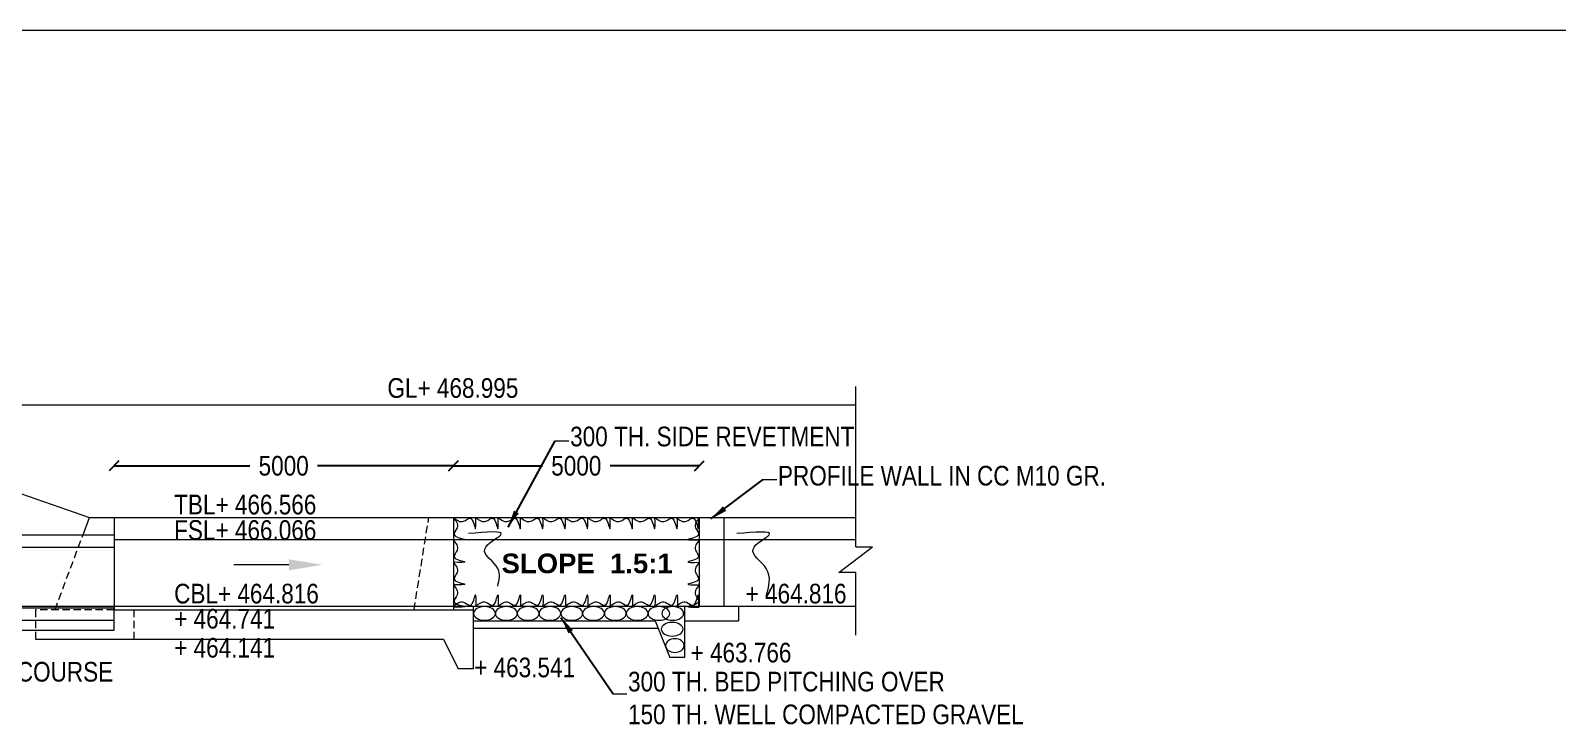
# Model space of a CAD drawing. Header units: millimetres. Extents: x 283753 to 367753, y 96727 to 166586.
# Drawn here: x 310668 to 326192, y 143668 to 150727 of the extents above; entities that cross this region are included whole.
import ezdxf

# ---------------------------------------------------------------- set-up
doc = ezdxf.new("R2010")
doc.units = ezdxf.units.MM
doc.linetypes.add('HIDDEN', pattern=[0.375, 0.25, -0.125])
for name, color, linetype in [('Box', 20, 'Continuous'), ('canal', 5, 'Continuous'), ('headwall', 6, 'Continuous'), ('TEXT', 7, 'Continuous')]:
    doc.layers.add(name, color=color, linetype=linetype)
doc.styles.add('AB', font='arialbd.ttf')
doc.styles.add('ARIAL NARROW', font='ARIALN.TTF')
doc.dimstyles.get("Standard").update_dxf_attribs({"dimtxt": 0.18, "dimasz": 0.18, "dimexe": 0.18, "dimexo": 0.0625, "dimgap": 0.09, "dimtad": 0, "dimtih": 1, "dimtoh": 1, "dimdec": 4, "dimzin": 0, "dimdsep": 46, "dimtxsty": 'Standard', "dimcen": 0.09, "dimadec": 0, "dimazin": 0, "dimtfac": 1, "dimtdec": 4, "dimtofl": 0, "dimtmove": 0, "dimatfit": 3, "dimfxl": 1, "dimtolj": 1, "dimtzin": 0, "dimarcsym": 0})
doc.dimstyles.new('STANDARD$7', dxfattribs={"dimtxt": 2, "dimasz": 2, "dimexe": 1.25, "dimexo": 0.625, "dimtad": 1, "dimdec": 0, "dimlfac": 0.5, "dimdsep": 46, "dimtxsty": 'Standard', "dimcen": 2.5, "dimadec": 0, "dimazin": 0, "dimtfac": 1, "dimtdec": 0, "dimtmove": 0, "dimatfit": 3, "dimfxl": 1, "dimtolj": 1, "dimtzin": 0, "dimarcsym": 0})

# ---------------------------------------------------------------- blocks, each defined once
blk = doc.blocks.new('_Oblique')
at = {"color": 0, "linetype": 'ByBlock', "lineweight": -2}
blk.add_line((-0.5, -0.5), (0.5, 0.5), dxfattribs=at)
blk = doc.blocks.new('*D158')
at = {"layer": 'canal', "color": 0, "lineweight": -2, "transparency": 16777216}
for p, q in [((311517, 146298), (312897, 146298)), ((314967, 146298), (313587, 146298))]:
    blk.add_line(p, q, dxfattribs=at)
at = {"layer": 'Defpoints', "color": 0, "transparency": 16777216}
for p in [(311517, 146298), (314967, 146298), (314967, 146298)]:
    blk.add_point(p, dxfattribs=at)
at = {"layer": 'canal', "color": 0, "lineweight": -2, "transparency": 16777216, "xscale": 100, "yscale": 100, "zscale": 100, "rotation": 180}
blk.add_blockref('_Oblique', (311517, 146298), dxfattribs=at)
at = {"layer": 'canal', "color": 0, "lineweight": -2, "transparency": 16777216, "xscale": 100, "yscale": 100, "zscale": 100}
blk.add_blockref('_Oblique', (314967, 146298), dxfattribs=at)
at = {"layer": 'canal', "color": 0, "lineweight": 9, "transparency": 16777216, "insert": (313242, 146298), "char_height": 200, "attachment_point": 5, "style": 'ARIAL NARROW'}
blk.add_mtext('\\A1;5000', dxfattribs=at)
blk = doc.blocks.new('*D159')
at = {"layer": 'canal', "color": 0, "lineweight": -2, "transparency": 16777216}
for p, q in [((314967, 146298), (315872, 146298)), ((317467, 146298), (316562, 146298))]:
    blk.add_line(p, q, dxfattribs=at)
at = {"layer": 'Defpoints', "color": 0, "transparency": 16777216}
for p in [(314967, 146298), (317467, 146298), (317467, 146298)]:
    blk.add_point(p, dxfattribs=at)
at = {"layer": 'canal', "color": 0, "lineweight": -2, "transparency": 16777216, "xscale": 100, "yscale": 100, "zscale": 100, "rotation": 180}
blk.add_blockref('_Oblique', (314967, 146298), dxfattribs=at)
at = {"layer": 'canal', "color": 0, "lineweight": -2, "transparency": 16777216, "xscale": 100, "yscale": 100, "zscale": 100}
blk.add_blockref('_Oblique', (317467, 146298), dxfattribs=at)
at = {"layer": 'canal', "color": 0, "lineweight": 9, "transparency": 16777216, "insert": (316217, 146298), "char_height": 200, "attachment_point": 5, "style": 'ARIAL NARROW'}
blk.add_mtext('\\A1;5000', dxfattribs=at)

msp = doc.modelspace()

# ---------------------------------------------------------------- hatches: boundary and pattern name
at = {"layer": 'Box', "linetype": 'Continuous', "lineweight": 9}
h = msp.add_hatch(dxfattribs=at)
h.set_pattern_fill('AR-CONC', color=0, style=0)
h.set_pattern_definition([(50, (-1800, 500), (182.18467, -15.939086), [19.05, -209.55]), (355, (-1800, 500), (-35.24283, 191.05664), [15.24, -167.64]), (100.451, (-1784.82, 498.67), (146.9425, 175.11669), [16.19, -178.09]), (46.1842, (-1800, 550.8), (271.07904, -42.04233), [28.575, -314.325]), (96.6356, (-1777.4, 547.3), (237.40423, 247.42556), [24.285, -267.135]), (351.184, (-1800, 550.8), (237.4046, 247.42512), [22.86, -251.46]), (21, (-1774.6, 538.1), (151.61488, -102.26552), [19.05, -209.55]), (326, (-1774.6, 538.1), (61.80203, 184.18797), [15.24, -167.64]), (71.4514, (-1761.97, 529.58), (213.41649, 81.92286), [16.19, -178.09]), (37.5, (-1800, 500), (3.088603, 84.555039), [0, -165.608, 0, -170.18, 0, -168.275]), (7.5, (-1800, 500), (66.819663, 100.180575), [0, -97.028, 0, -161.798, 0, -64.135]), (327.5, (-1856.64, 500), (135.590595, -5.728744), [0, -63.5, 0, -198.12, 0, -262.89]), (317.5, (-1882.04, 500), (148.12918, 25.42649), [0, -82.55, 0, -131.572, 0, -186.69])])
h.paths.add_polyline_path([(310931.1, 144872.7), (304547.3, 144872.7), (304555.5, 144852.7), (310923.6, 144852.7)])
h.paths.add_polyline_path([(304547.3, 144872.7), (303262.6, 144872.7), (303262.6, 144852.7), (304555.5, 144852.7)])
h.paths.add_polyline_path([(311517.1, 144872.7), (310931.1, 144872.7), (310923.6, 144852.7), (311517.1, 144852.7)])
h.paths.add_polyline_path([(305962.5, 144653.6), (307090.4, 144653.6), (307090.4, 144960), (305962.5, 144960)], flags=9)

# ---------------------------------------------------------------- linework, layer by layer
at = {"color": 0, "linetype": 'Continuous', "lineweight": 9}
msp.add_line((367752.6, 150726.9), (283752.6, 150726.9), dxfattribs=at)
at = {"layer": 'Box', "color": 0, "linetype": 'Continuous', "lineweight": 9}
for p, q in [((305062.6, 145597.7), (311517.1, 145597.7)), ((305062.6, 145472.7), (311517.1, 145472.7)), ((305062.6, 144872.7), (311517.1, 144872.7)), ((305062.6, 144852.7), (311517.1, 144852.7)), ((311517.1, 144627.7), (311517.1, 144852.7)), ((305062.6, 144727.7), (311517.1, 144727.7)), ((305062.6, 144627.7), (311517.1, 144627.7))]:
    msp.add_line(p, q, dxfattribs=at)
at = {"layer": 'canal', "color": 0, "linetype": 'Continuous', "lineweight": 9}
for p, q in [((319057, 145476.3), (319057, 147105)), ((305312.6, 146918.7), (319057, 146918.7)), ((307975.1, 146918.7), (311267.1, 145772.7)), ((314967.1, 145772.7), (319057, 145772.7)), ((317467.1, 145772.7), (317467.1, 144872.7)), ((317717.1, 145772.7), (317717.1, 144872.7)), ((311517.1, 145547.7), (319057, 145547.7)), ((318884.5, 145214.9), (319229.4, 145476.3)), ((319057, 145476.3), (319229.4, 145476.3)), ((319057, 145214.9), (318884.5, 145214.9)), ((319057, 144575.7), (319057, 145214.9)), ((315167.1, 144872.7), (319057, 144872.7)), ((317317.1, 144872.7), (317317.1, 144347.7)), ((317867.1, 144872.7), (317867.1, 144722.7)), ((315167.1, 144722.7), (317017.1, 144722.7)), ((317017.1, 144722.7), (317167.1, 144347.7)), ((317317.1, 144722.7), (317867.1, 144722.7)), ((315167.1, 144647.7), (317047.1, 144647.7)), ((317317.1, 144347.7), (317167.1, 144347.7))]:
    msp.add_line(p, q, dxfattribs=at)
at = {"layer": 'canal', "color": 0, "lineweight": 9}
for p, q in [((316003, 146552.8), (316141.4, 146552.8)), ((318115.6, 146158.6), (318254, 146158.6)), ((316591.9, 143979.2), (316730.3, 143979.2))]:
    msp.add_line(p, q, dxfattribs=at)
at = {"layer": 'canal', "color": 0, "linetype": 'Continuous', "lineweight": 9, "extrusion": (0, 0, -1)}
for centre, major_axis, ratio in [((315283.7, 144797.6), (110.8, 0), 0.627872), ((315505.4, 144797.6), (110.8, 0), 0.627872), ((315727, 144797.6), (110.8, 0), 0.627872), ((315948.6, 144797.6), (110.8, 0), 0.627872), ((316170.2, 144797.6), (110.8, 0), 0.627872), ((316391.9, 144797.6), (110.8, 0), 0.627872), ((316613.5, 144797.6), (110.8, 0), 0.627872), ((316835.1, 144797.6), (110.8, 0), 0.627872), ((317056.7, 144797.6), (110.8, 0), 0.627872), ((317196.9, 144797.6), (110.8, 0), 0.627872), ((317191.5, 144636.6), (110.8, 0), 0.627872), ((317219.1, 144470.7), (94.3, 0), 0.7375391)]:
    msp.add_ellipse(centre, major_axis=major_axis, ratio=ratio, start_param=-1.5707963, end_param=4.712389, dxfattribs=at)
at = {"layer": 'canal', "color": 0, "linetype": 'Continuous', "lineweight": 9}
for points in [[(315418.7, 145074.6), (315420.2, 145253.1), (315285.4, 145451.4), (315448.4, 145595.8), (315120.3, 145609.3)], [(318146.9, 144972.6), (318148.5, 145253.1), (318013.7, 145451.4), (318176.7, 145595.8), (317848.5, 145609.3)]]:
    msp.add_spline(points, degree=3, dxfattribs=at)
at = {"layer": 'headwall', "color": 0, "linetype": 'Continuous', "lineweight": 9}
for p, q in [((311201.7, 145597.7), (311267.1, 145772.7)), ((311267.1, 145772.7), (314967.1, 145772.7)), ((311517.1, 145772.7), (311517.1, 144835.2)), ((314967.1, 145772.7), (314967.1, 144835.2)), ((311517.1, 144872.7), (315167.1, 144872.7)), ((311517.1, 144835.2), (315167.1, 144835.2)), ((315167.1, 144872.7), (315167.1, 144235.2)), ((310717.1, 144535.2), (314867.1, 144535.2)), ((314867.1, 144535.2), (315017.1, 144235.2)), ((315167.1, 144235.2), (315017.1, 144235.2))]:
    msp.add_line(p, q, dxfattribs=at)
at = {"layer": 'headwall', "color": 0, "linetype": 'HIDDEN', "lineweight": 9, "ltscale": 300}
for p, q in [((314567.1, 144835.2), (314717.1, 145772.7)), ((310917.1, 144835.2), (311201.7, 145597.7)), ((310717.1, 144835.2), (310717.1, 144535.2)), ((311517.1, 144835.2), (310717.1, 144835.2)), ((311717.1, 144835.2), (311717.1, 144535.2))]:
    msp.add_line(p, q, dxfattribs=at)
at = {"layer": 'TEXT', "color": 0, "linetype": 'ByBlock', "lineweight": 9, "ltscale": 10}
msp.add_line((313294.9, 145291.9), (312734.4, 145291.9), dxfattribs=at)
at = {"layer": 'TEXT', "color": 0, "linetype": 'Continuous', "lineweight": 9}
for points in [[(314967.1, 145772.7), (315070.1, 145734.5), (315139.6, 145765.7), (315190.1, 145657.9), (315194.8, 145772.7)], [(314967.1, 145772.7), (315005.2, 145669.6), (314974.1, 145600.2), (315081.9, 145549.7), (314967.1, 145545)], [(315194.8, 145772.7), (315297.9, 145734.5), (315367.3, 145765.7), (315417.8, 145657.9), (315422.6, 145772.7)], [(315422.6, 145772.7), (315525.6, 145734.5), (315595, 145765.7), (315645.6, 145657.9), (315650.3, 145772.7)], [(315650.3, 145772.7), (315753.4, 145734.5), (315822.8, 145765.7), (315873.3, 145657.9), (315878, 145772.7)], [(315878, 145772.7), (315981.1, 145734.5), (316050.5, 145765.7), (316101, 145657.9), (316105.8, 145772.7)], [(316105.8, 145772.7), (316208.9, 145734.5), (316278.3, 145765.7), (316328.8, 145657.9), (316333.5, 145772.7)], [(316333.5, 145772.7), (316436.6, 145734.5), (316506, 145765.7), (316556.5, 145657.9), (316561.3, 145772.7)], [(316561.3, 145772.7), (316664.3, 145734.5), (316733.7, 145765.7), (316784.3, 145657.9), (316789, 145772.7)], [(316789, 145772.7), (316892.1, 145734.5), (316961.5, 145765.7), (317012, 145657.9), (317016.7, 145772.7)], [(317016.7, 145772.7), (317119.8, 145734.5), (317189.2, 145765.7), (317239.7, 145657.9), (317244.5, 145772.7)], [(317232.5, 145772.7), (317335.5, 145734.5), (317404.9, 145765.7), (317455.5, 145657.9), (317460.2, 145772.7)], [(317467.1, 145772.7), (317428.9, 145669.6), (317460.1, 145600.2), (317352.2, 145549.7), (317467.1, 145545)], [(314967.1, 145545), (315005.2, 145441.9), (314974.1, 145372.5), (315081.9, 145322), (314967.1, 145317.2)], [(317467.1, 145545), (317428.9, 145441.9), (317460.1, 145372.5), (317352.2, 145322), (317467.1, 145317.2)], [(314967.1, 145317.2), (315005.2, 145214.2), (314974.1, 145144.8), (315081.9, 145094.2), (314967.1, 145089.5)], [(317467.1, 145317.2), (317428.9, 145214.2), (317460.1, 145144.8), (317352.2, 145094.2), (317467.1, 145089.5)], [(314967.1, 145089.5), (315005.2, 144986.4), (314974.1, 144917), (315081.9, 144866.5), (314967.1, 144861.7)], [(314967.1, 144872.7), (315070.1, 144910.9), (315139.6, 144879.7), (315190.1, 144987.5), (315194.8, 144872.7)], [(315194.8, 144872.7), (315297.9, 144910.9), (315367.3, 144879.7), (315417.8, 144987.5), (315422.6, 144872.7)], [(315422.6, 144872.7), (315525.6, 144910.9), (315595, 144879.7), (315645.6, 144987.5), (315650.3, 144872.7)], [(315650.3, 144872.7), (315753.4, 144910.9), (315822.8, 144879.7), (315873.3, 144987.5), (315878, 144872.7)], [(315878, 144872.7), (315981.1, 144910.9), (316050.5, 144879.7), (316101, 144987.5), (316105.8, 144872.7)], [(316105.8, 144872.7), (316208.9, 144910.9), (316278.3, 144879.7), (316328.8, 144987.5), (316333.5, 144872.7)], [(316333.5, 144872.7), (316436.6, 144910.9), (316506, 144879.7), (316556.5, 144987.5), (316561.3, 144872.7)], [(316561.3, 144872.7), (316664.3, 144910.9), (316733.7, 144879.7), (316784.3, 144987.5), (316789, 144872.7)], [(316789, 144872.7), (316892.1, 144910.9), (316961.5, 144879.7), (317012, 144987.5), (317016.7, 144872.7)], [(317016.7, 144872.7), (317119.8, 144910.9), (317189.2, 144879.7), (317239.7, 144987.5), (317244.5, 144872.7)], [(317232.5, 144872.7), (317335.5, 144910.9), (317404.9, 144879.7), (317455.5, 144987.5), (317460.2, 144872.7)], [(317467.1, 145089.5), (317428.9, 144986.4), (317460.1, 144917), (317352.2, 144866.5), (317467.1, 144861.7)]]:
    msp.add_spline(points, degree=3, dxfattribs=at)
at = {"layer": 'TEXT', "color": 0, "linetype": 'ByBlock', "lineweight": 9, "ltscale": 10}
msp.add_solid([(313294.9, 145235.7), (313632.4, 145291.9), (313294.9, 145348.2)], dxfattribs=at)

# ---------------------------------------------------------------- texts
at = {"layer": 'Box', "color": 0, "lineweight": 9, "style": 'ARIAL NARROW'}
msp.add_text('200 THICK LEVELLING COURSE', height=200, dxfattribs=at).set_placement((308020.6, 144104))
at = {"layer": 'canal', "color": 0, "lineweight": 9, "style": 'ARIAL NARROW'}
for s, p in [('GL+ 468.995', (314296.5, 146990.5)), ('TBL+ 466.566', (312128.4, 145805)), ('FSL+ 466.066', (312128.4, 145545.7)), ('CBL+ 464.816', (312128.4, 144899)), ('+ 464.816', (317938.4, 144899)), ('+ 464.741', (312128.4, 144643.4)), ('+ 464.141', (312128.4, 144348)), ('+ 463.766', (317378.4, 144299)), ('+ 463.541', (315178.4, 144148))]:
    msp.add_text(s, height=200, dxfattribs=at).set_placement(p)
at = {"layer": 'canal', "color": 0, "lineweight": 9, "char_height": 200, "attachment_point": 4, "style": 'ARIAL NARROW'}
for s, insert in [('300 TH. SIDE REVETMENT', (316154.3, 146595.8)), ('PROFILE WALL IN CC M10 GR.', (318266.9, 146197.1)), ('300 TH. BED PITCHING OVER\\P150 TH. WELL COMPACTED GRAVEL', (316743.1, 143935.8))]:
    msp.add_mtext(s, dxfattribs=dict(at, insert=insert))
at = {"layer": 'canal', "color": 0, "linetype": 'Continuous', "lineweight": 9, "insert": (315457.3, 145305), "char_height": 200, "attachment_point": 4, "style": 'AB'}
msp.add_mtext('SLOPE  1.5:1', dxfattribs=at)

# ---------------------------------------------------------------- dimensions: what is measured, and where the dimension line sits
at = {"layer": 'canal', "color": 0, "lineweight": 9}
for base, p1, p2, picture, middle in [((314967.1, 146298.4), (311517.1, 146298.4), (314967.1, 146298.4), '*D158', (313242.1, 146298.4)), ((317467.1, 146298.4), (314967.1, 146298.4), (317467.1, 146298.4), '*D159', (316217.1, 146298.4))]:
    dim = msp.add_linear_dim(base=base, p1=p1, p2=p2, text='5000', dimstyle='Standard', override={"dimtxt": 200, "dimasz": 100, "dimexe": 100, "dimexo": 100, "dimgap": 100, "dimtih": 0, "dimdec": 0, "dimtxsty": 'ARIAL NARROW', "dimblk1": 'Oblique', "dimblk2": 'Oblique', "dimsah": 1, "dimtmove": 2}, dxfattribs=at)
    dim.commit()
    dim.dimension.update_dxf_attribs({"geometry": picture, "text_midpoint": middle})

# ---------------------------------------------------------------- leaders
for points in [[(315523.9, 145676.4), (316003, 146552.8)], [(317585, 145758.3), (318115.6, 146158.6)], [(316061.2, 144754.7), (316591.9, 143979.2)]]:
    msp.add_leader(points, dimstyle='STANDARD$7', override={"dimtxt": 200, "dimasz": 175, "dimexe": 0.18, "dimexo": 0.0625, "dimgap": 0.09, "dimtad": 0, "dimtoh": 1, "dimlfac": 1, "dimzin": 0, "dimcen": 0.09, "dimtdec": 4, "dimtofl": 0}, dxfattribs=at)

doc.saveas('drawing.dxf')
